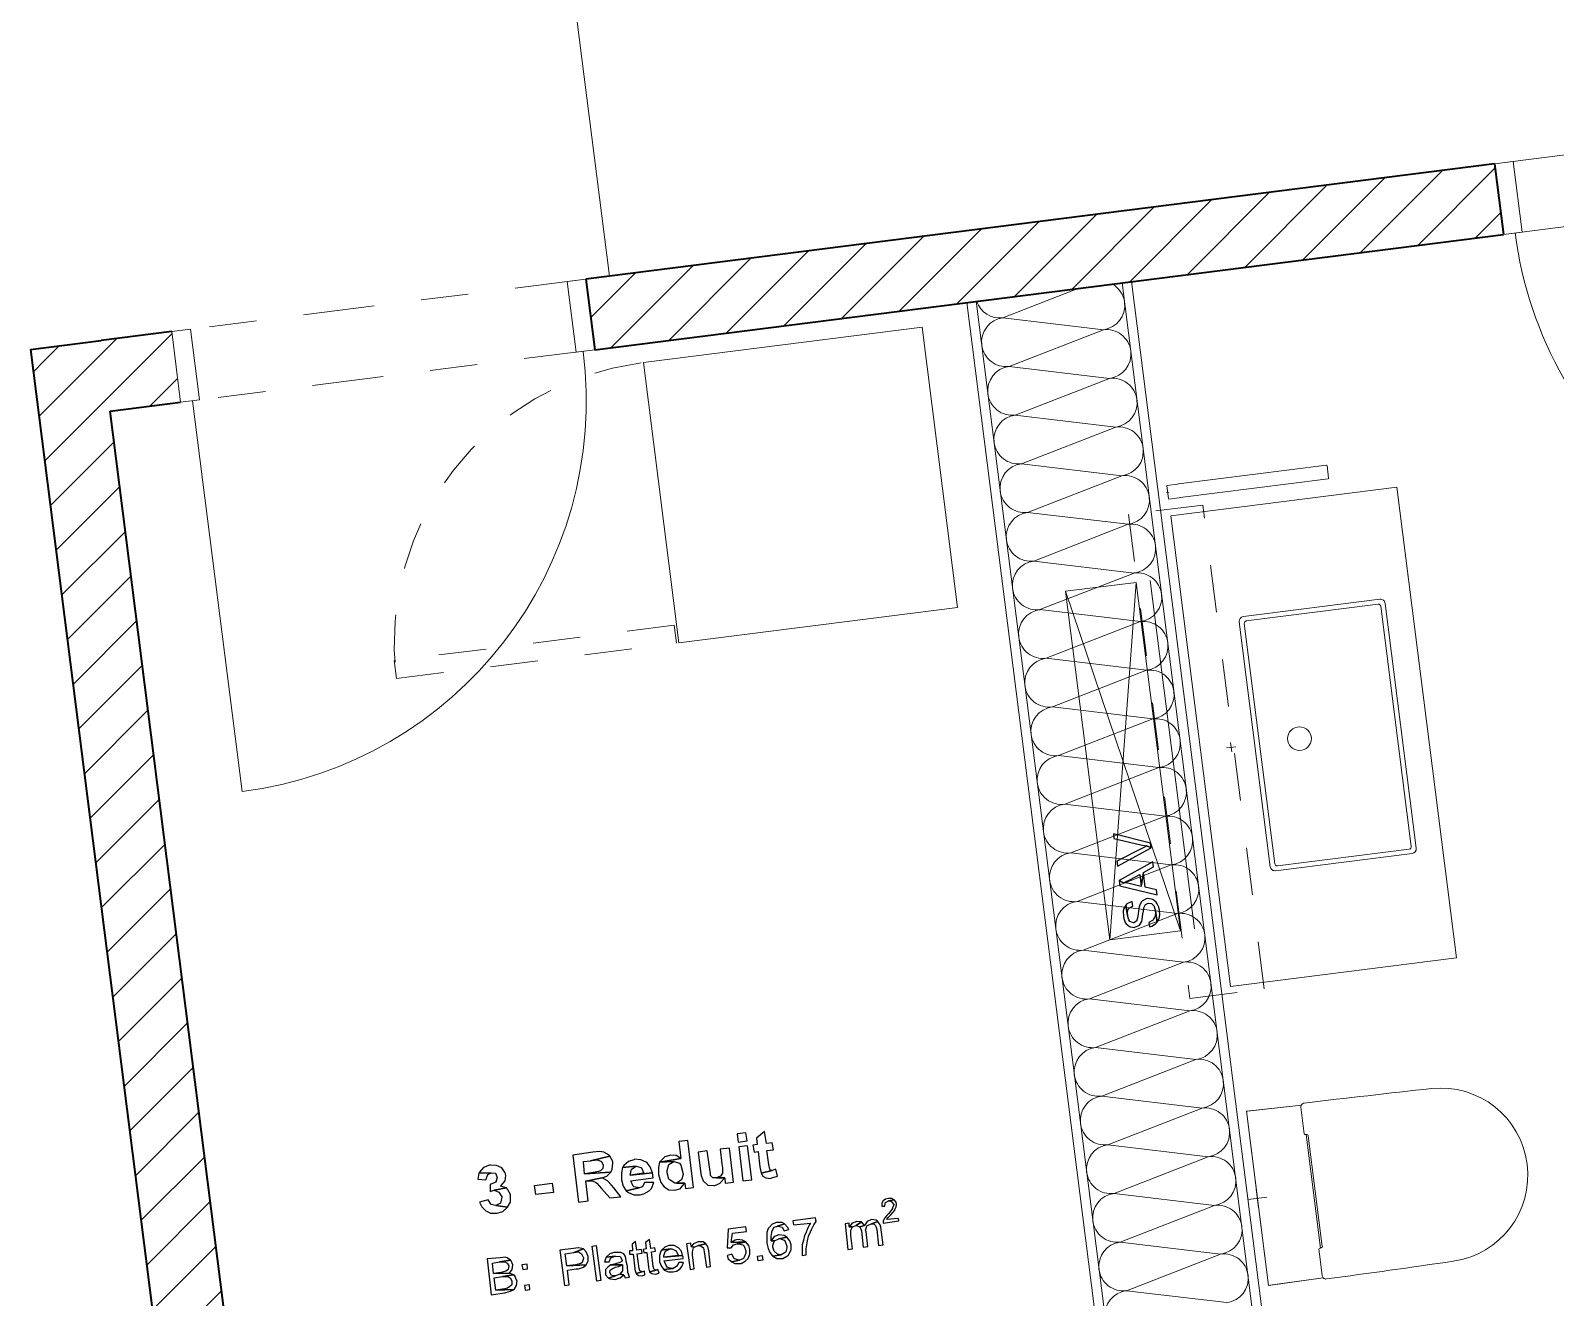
# Model space of a CAD drawing. Header units: metres. Extents: x 2713679.5 to 2713747.3, y 1226017.1 to 1226104.2.
# Drawn here: x 2713697.906 to 2713701.12, y 1226042.637 to 1226045.307 of the extents above; entities that cross this region are included whole.
import ezdxf

# ---------------------------------------------------------------- set-up
doc = ezdxf.new("R2010")
doc.units = ezdxf.units.M
doc.header["$MEASUREMENT"] = 0
for name, pattern in [('Achse', [0.115, 0, -0.04, 0.075, 0]), ('Strich 2', [0.141111, 0.070556, -0.070556]), ('Strich 2_1mm', [0.15, 0.1, -0.05]), ('Strichpunkt 3_1_1mm Achsen', [0.25, 0.15, -0.05, 0, -0.05])]:
    doc.linetypes.add(name, pattern=pattern)
for name, color, linetype, true_color in [('haustechnik', 7, 'Continuous', 0x0332dd), ('raum', 7, 'Continuous', 0x000000), ('texte', 7, 'Continuous', 0x000000)]:
    doc.layers.add(name, color=color, linetype=linetype, true_color=true_color)
doc.layers.add('plangrafiken', color=251, linetype='Continuous')
doc.layers.add('waende_stuetzen', color=250, linetype='Continuous')

msp = doc.modelspace()

# ---------------------------------------------------------------- linework, layer by layer
at = {"layer": 'haustechnik', "color": 152, "linetype": 'Continuous', "lineweight": 13, "true_color": 0x0365dd}
for p, q in [((2713700.2658, 1226044.1475), (2713700.3589, 1226043.4134)), ((2713700.0872, 1226044.1248), (2713700.236, 1226044.1437)), ((2713700.3292, 1226043.4096), (2713700.0872, 1226044.1248)), ((2713700.1804, 1226043.3907), (2713700.0872, 1226044.1248)), ((2713700.236, 1226044.1437), (2713700.1804, 1226043.3907)), ((2713700.236, 1226044.1437), (2713700.3292, 1226043.4096)), ((2713700.3292, 1226043.4096), (2713700.1804, 1226043.3907))]:
    msp.add_line(p, q, dxfattribs=at)
at = {"layer": 'plangrafiken', "color": 7, "linetype": 'Continuous', "lineweight": 13}
for p, q in [((2713699.1975, 1226044.6067), (2713699.7848, 1226044.6812)), ((2713699.7848, 1226044.6812), (2713699.8597, 1226044.0909)), ((2713699.2724, 1226044.0164), (2713699.1975, 1226044.6067)), ((2713700.3254, 1226044.3511), (2713700.6372, 1226044.3907)), ((2713700.6372, 1226044.3907), (2713700.6381, 1226044.3908)), ((2713700.6382, 1226044.3899), (2713700.6416, 1226044.363)), ((2713700.3008, 1226044.348), (2713700.3013, 1226044.3481)), ((2713700.3044, 1226044.3202), (2713700.3009, 1226044.3471)), ((2713700.3013, 1226044.3481), (2713700.3063, 1226044.3487)), ((2713700.3063, 1226044.3487), (2713700.3185, 1226044.3502)), ((2713700.7851, 1226044.3444), (2713700.3089, 1226044.284)), ((2713700.3185, 1226044.3502), (2713700.3229, 1226044.3508)), ((2713700.3229, 1226044.3508), (2713700.3243, 1226044.351)), ((2713700.3252, 1226044.3511), (2713700.3254, 1226044.3511)), ((2713700.6408, 1226044.3619), (2713700.329, 1226044.3223)), ((2713700.6416, 1226044.363), (2713700.6418, 1226044.362)), ((2713700.911, 1226043.3524), (2713700.7851, 1226044.3444)), ((2713700.3002, 1226044.3333), (2713700.3051, 1226044.3339)), ((2713700.3023, 1226044.3361), (2713700.303, 1226044.3311)), ((2713700.3045, 1226044.3192), (2713700.3044, 1226044.3202)), ((2713700.3266, 1226044.322), (2713700.3049, 1226044.3193)), ((2713700.328, 1226044.3222), (2713700.3266, 1226044.322)), ((2713700.3288, 1226044.3223), (2713700.3284, 1226044.3228)), ((2713700.3089, 1226044.284), (2713700.4348, 1226043.292)), ((2713699.8597, 1226044.0909), (2713699.2724, 1226044.0164)), ((2713700.7496, 1226044.1081), (2713700.4619, 1226044.0716)), ((2713700.7459, 1226044.0975), (2713700.4681, 1226044.0623)), ((2713700.8157, 1226043.5873), (2713700.7515, 1226044.0932)), ((2713700.8262, 1226043.5836), (2713700.7608, 1226044.0994)), ((2713700.4532, 1226044.0604), (2713700.5187, 1226043.5445)), ((2713700.4638, 1226044.0567), (2713700.528, 1226043.5508)), ((2713700.4463, 1226043.7974), (2713700.4265, 1226043.7949)), ((2713700.4351, 1226043.8061), (2713700.4376, 1226043.7863)), ((2713700.5299, 1226043.5359), (2713700.8176, 1226043.5724)), ((2713700.5336, 1226043.5464), (2713700.8114, 1226043.5817)), ((2713700.4348, 1226043.292), (2713700.911, 1226043.3524)), ((2713700.4682, 1226043.0291), (2713700.5841, 1226043.0423)), ((2713700.4709, 1226043.0294), (2713700.4682, 1226043.0291)), ((2713700.4682, 1226043.0291), (2713700.4915, 1226042.8456)), ((2713700.5148, 1226042.662), (2713700.4682, 1226043.0291)), ((2713700.5841, 1226043.0423), (2713700.4709, 1226043.0294)), ((2713700.5888, 1226042.9927), (2713700.5832, 1226043.0375)), ((2713700.5903, 1226042.9817), (2713700.5888, 1226042.9927)), ((2713700.5942, 1226042.9801), (2713700.5925, 1226042.9799)), ((2713700.6246, 1226042.7409), (2713700.5942, 1226042.9801)), ((2713700.5987, 1226042.9777), (2713700.6283, 1226042.7444)), ((2713700.4915, 1226042.8456), (2713700.5148, 1226042.662)), ((2713700.6231, 1226042.7231), (2713700.6211, 1226042.7384)), ((2713700.6228, 1226042.7407), (2713700.6246, 1226042.7409)), ((2713700.6282, 1226042.6826), (2713700.6231, 1226042.7231)), ((2713700.6303, 1226042.6781), (2713700.5148, 1226042.662)), ((2713700.5174, 1226042.6624), (2713700.6303, 1226042.6781)), ((2713700.5148, 1226042.662), (2713700.5174, 1226042.6624))]:
    msp.add_line(p, q, dxfattribs=at)
at = {"layer": 'plangrafiken', "color": 7, "linetype": 'Strich 2', "lineweight": 13}
for p, q in [((2713700.3766, 1226044.3067), (2713700.2199, 1226044.2868)), ((2713700.506, 1226043.2869), (2713700.3766, 1226044.3067)), ((2713700.2199, 1226044.2868), (2713700.3493, 1226043.267)), ((2713700.3493, 1226043.267), (2713700.506, 1226043.2869))]:
    msp.add_line(p, q, dxfattribs=at)
at = {"layer": 'plangrafiken', "color": 7, "linetype": 'Strich 2_1mm', "lineweight": 13}
for p, q in [((2713699.2626, 1226044.0536), (2713698.6722, 1226043.9787)), ((2713699.2674, 1226044.0158), (2713699.2626, 1226044.0536)), ((2713698.6771, 1226043.9408), (2713699.2674, 1226044.0158)), ((2713698.6722, 1226043.9787), (2713698.6771, 1226043.9408))]:
    msp.add_line(p, q, dxfattribs=at)
at = {"layer": 'plangrafiken', "color": 144, "linetype": 'Continuous', "lineweight": 20, "true_color": 0x0082b3}
for p, q in [((2713700.494, 1226042.8257), (2713700.489, 1226042.8654)), ((2713700.4717, 1226042.843), (2713700.5113, 1226042.8481))]:
    msp.add_line(p, q, dxfattribs=at)
at = {"layer": 'plangrafiken', "color": 7, "linetype": 'Continuous', "lineweight": 13}
msp.add_circle((2713700.5802, 1226043.8144), 0.025, dxfattribs=at)
at = {"layer": 'plangrafiken', "color": 7, "linetype": 'Achse', "lineweight": 13}
msp.add_arc((2713699.2674, 1226044.0158), 0.595, 97.2326, 187.2326, dxfattribs=at)
at = {"layer": 'plangrafiken', "color": 7, "linetype": 'Continuous', "lineweight": 13}
for centre, radius, start, end in [((2713700.7465, 1226044.0926), 0.005, 7.2326, 97.2326), ((2713700.7509, 1226044.0982), 0.01, 7.2326, 97.2326), ((2713700.4632, 1226044.0617), 0.01, 97.2326, 187.2326), ((2713700.4688, 1226044.0573), 0.005, 97.2326, 187.2326), ((2713700.8107, 1226043.5866), 0.005, 277.2326, 7.2326), ((2713700.8163, 1226043.5823), 0.01, 277.2326, 7.2326), ((2713700.5286, 1226043.5458), 0.01, 187.2326, 277.2326), ((2713700.533, 1226043.5514), 0.005, 187.2326, 277.2326), ((2713704.1166, 1226013.2512), 30.0032, 96.23467, 96.74985), ((2713700.8781, 1226042.8946), 0.1834, 278.2305, 96.2347), ((2713700.5911, 1226043.0385), 0.008, 96.7498, 187.2326), ((2713700.5911, 1226043.0385), 0.008, 96.7498, 151.2541), ((2713700.5922, 1226042.9819), 0.002, 187.2326, 276.2737), ((2713700.5958, 1226042.9773), 0.00298, 6.6469, 96.505), ((2713700.6231, 1226042.7387), 0.002, 97.7686, 187.2326), ((2713700.6254, 1226042.744), 0.00298, 277.9601, 7.8183), ((2713696.6093, 1226072.4073), 30.0032, 277.7153, 278.23048), ((2713700.6361, 1226042.6836), 0.008, 187.2326, 277.7153), ((2713700.6361, 1226042.6836), 0.008, 223.2013, 277.7153)]:
    msp.add_arc(centre, radius, start, end, dxfattribs=at)
for centre, start_param, end_param in [((2713700.6053, 1226042.9816), 3.840094, 3.957262), ((2713700.6356, 1226042.7422), 2.325923, 2.443091)]:
    msp.add_ellipse(centre, major_axis=(0.0144, 0.0018), ratio=0.008727, start_param=start_param, end_param=end_param, dxfattribs=at)
at = {"layer": 'raum', "color": 255, "linetype": 'Continuous', "lineweight": 13}
msp.add_line((2713698.9698, 1226046.0192), (2713699.1259, 1226044.7891), dxfattribs=at)
at = {"layer": 'texte'}
for points in [[(2713700.1883, 1226043.614), (2713700.1892, 1226043.6037), (2713700.2458, 1226043.5906), (2713700.2494, 1226043.5897), (2713700.2584, 1226043.5884), (2713700.2674, 1226043.5843), (2713700.2661, 1226043.5942)], [(2713700.1955, 1226043.5564), (2713700.1968, 1226043.5457), (2713700.2674, 1226043.5843), (2713700.2584, 1226043.5884), (2713700.2553, 1226043.5866), (2713700.2467, 1226043.5825)], [(2713700.2004, 1226043.5151), (2713700.209, 1226043.5106), (2713700.2148, 1226043.5133), (2713700.2238, 1226043.5178), (2713700.2436, 1226043.5281), (2713700.2467, 1226043.5029), (2713700.2512, 1226043.5322), (2713700.2724, 1226043.5439), (2713700.271, 1226043.5551)], [(2713700.2004, 1226043.5151), (2713700.2018, 1226043.5043), (2713700.28, 1226043.4854), (2713700.2787, 1226043.4957), (2713700.2553, 1226043.5011), (2713700.2512, 1226043.5322), (2713700.2467, 1226043.5029), (2713700.2238, 1226043.5083), (2713700.218, 1226043.5097), (2713700.209, 1226043.5106)], [(2713700.209, 1226043.4404), (2713700.2099, 1226043.435), (2713700.213, 1226043.427), (2713700.2148, 1226043.4243), (2713700.2216, 1226043.4184), (2713700.2238, 1226043.4175), (2713700.2328, 1226043.4166), (2713700.2332, 1226043.4171), (2713700.2413, 1226043.4207), (2713700.2427, 1226043.4216), (2713700.2476, 1226043.4292), (2713700.2485, 1226043.4337), (2713700.2503, 1226043.4445), (2713700.2512, 1226043.4508), (2713700.2521, 1226043.458), (2713700.2557, 1226043.4652), (2713700.2616, 1226043.4679), (2713700.2683, 1226043.467), (2713700.2737, 1226043.4611), (2713700.2742, 1226043.4598), (2713700.2764, 1226043.4512), (2713700.2805, 1226043.4274), (2713700.2845, 1226043.4355), (2713700.2858, 1226043.4431), (2713700.2854, 1226043.4526), (2713700.2841, 1226043.4589), (2713700.2805, 1226043.4665), (2713700.2782, 1226043.4701), (2713700.271, 1226043.4755), (2713700.2683, 1226043.4764), (2713700.2598, 1226043.4773), (2713700.2571, 1226043.4769), (2713700.2494, 1226043.4728), (2713700.2472, 1226043.4706), (2713700.2431, 1226043.4625), (2713700.2418, 1226043.4562), (2713700.2404, 1226043.4454), (2713700.2391, 1226043.4364), (2713700.2368, 1226043.4296), (2713700.231, 1226043.4261), (2713700.2301, 1226043.4261), (2713700.2224, 1226043.4292), (2713700.2202, 1226043.4323), (2713700.2175, 1226043.4418), (2713700.2139, 1226043.4634), (2713700.2094, 1226043.4553), (2713700.2085, 1226043.4499)], [(2713700.2139, 1226043.4634), (2713700.2175, 1226043.4418), (2713700.2171, 1226043.4472), (2713700.2193, 1226043.4553), (2713700.2216, 1226043.4575), (2713700.2292, 1226043.4616), (2713700.2274, 1226043.471), (2713700.2238, 1226043.4701), (2713700.2162, 1226043.4661)], [(2713700.2625, 1226043.427), (2713700.2643, 1226043.418), (2713700.2692, 1226043.4193), (2713700.2769, 1226043.4238), (2713700.2805, 1226043.4274), (2713700.2764, 1226043.4512), (2713700.2769, 1226043.4485), (2713700.276, 1226043.4395), (2713700.2755, 1226043.4386), (2713700.271, 1226043.4314), (2713700.2706, 1226043.431)], [(2713699.291, 1226042.9677), (2713699.2724, 1226042.9652), (2713699.2761, 1226042.9294), (2713699.2316, 1226042.922), (2713699.2613, 1226042.9232), (2713699.2625, 1226042.9232), (2713699.2737, 1226042.9195), (2713699.2761, 1226042.9158), (2713699.2798, 1226042.9022), (2713699.2811, 1226042.896), (2713699.2774, 1226042.8849), (2713699.2774, 1226042.8849), (2713699.2675, 1226042.8774), (2713699.2848, 1226042.8774), (2713699.286, 1226042.8663), (2713699.3033, 1226042.8688)], [(2713699.4134, 1226042.9838), (2713699.3948, 1226042.9813), (2713699.3973, 1226042.964), (2713699.4159, 1226042.9665)], [(2713699.4171, 1226042.9566), (2713699.3985, 1226042.9541), (2713699.4072, 1226042.8824), (2713699.4258, 1226042.8849)], [(2713699.453, 1226042.9863), (2713699.4356, 1226042.9726), (2713699.4369, 1226042.959), (2713699.4282, 1226042.9578), (2713699.4307, 1226042.943), (2713699.4394, 1226042.9442), (2713699.4431, 1226042.9121), (2713699.4431, 1226042.9121), (2713699.4455, 1226042.8985), (2713699.469, 1226042.9046), (2713699.4653, 1226042.9046), (2713699.4641, 1226042.9071), (2713699.4616, 1226042.917), (2713699.4579, 1226042.9467), (2713699.4715, 1226042.9479), (2713699.469, 1226042.9628), (2713699.4567, 1226042.9615)], [(2713699.0906, 1226042.943), (2713699.0486, 1226042.9368), (2713699.061, 1226042.8379), (2713699.0808, 1226042.8403), (2713699.0758, 1226042.8824), (2713699.0795, 1226042.8824), (2713699.1104, 1226042.8886), (2713699.1203, 1226042.8923), (2713699.129, 1226042.9009), (2713699.0733, 1226042.8972), (2713699.0709, 1226042.9232), (2713699.0857, 1226042.9244), (2713699.1265, 1226042.9343), (2713699.1253, 1226042.9368), (2713699.1141, 1226042.943), (2713699.1055, 1226042.9442)], [(2713699.1265, 1226042.9343), (2713699.0857, 1226042.9244), (2713699.0882, 1226042.9257), (2713699.1005, 1226042.9269), (2713699.1092, 1226042.9232), (2713699.1129, 1226042.9158), (2713699.1117, 1226042.9083), (2713699.1067, 1226042.9034), (2713699.103, 1226042.9022), (2713699.0882, 1226042.8997), (2713699.0733, 1226042.8972), (2713699.129, 1226042.9009), (2713699.1315, 1226042.9071), (2713699.1327, 1226042.9195), (2713699.1327, 1226042.9232)], [(2713699.1784, 1226042.9281), (2713699.1772, 1226042.9269), (2713699.1661, 1226042.9232), (2713699.1562, 1226042.9145), (2713699.1537, 1226042.9108), (2713699.1822, 1226042.9133), (2713699.192, 1226042.9108), (2713699.1933, 1226042.9096), (2713699.1982, 1226042.8985), (2713699.1698, 1226042.8947), (2713699.2168, 1226042.8997), (2713699.2118, 1226042.9121), (2713699.2056, 1226042.9207), (2713699.2032, 1226042.922), (2713699.192, 1226042.9269)], [(2713699.2551, 1226042.9368), (2713699.2427, 1226042.9331), (2713699.2341, 1226042.9244), (2713699.2316, 1226042.922), (2713699.2761, 1226042.9294), (2713699.2662, 1226042.9356)], [(2713699.3318, 1226042.9454), (2713699.3132, 1226042.943), (2713699.3182, 1226042.8972), (2713699.3194, 1226042.8935), (2713699.3231, 1226042.8824), (2713699.333, 1226042.8737), (2713699.333, 1226042.8737), (2713699.3466, 1226042.8725), (2713699.3479, 1226042.8725), (2713699.359, 1226042.8774), (2713699.3602, 1226042.8787), (2713699.3689, 1226042.8886), (2713699.3516, 1226042.8886), (2713699.3441, 1226042.8886), (2713699.3392, 1226042.8935), (2713699.3392, 1226042.8972), (2713699.3367, 1226042.9121)], [(2713699.3788, 1226042.9516), (2713699.359, 1226042.9492), (2713699.3627, 1226042.9182), (2713699.3639, 1226042.9096), (2713699.3639, 1226042.8985), (2713699.3602, 1226042.8923), (2713699.3516, 1226042.8886), (2713699.3689, 1226042.8886), (2713699.3701, 1226042.8774), (2713699.3874, 1226042.8799)], [(2713698.8508, 1226042.8985), (2713698.8483, 1226042.8861), (2713698.8656, 1226042.8849), (2713698.8693, 1226042.896), (2713698.8767, 1226042.8997)], [(2713698.8755, 1226042.9158), (2713698.873, 1226042.9158), (2713698.8606, 1226042.9108), (2713698.8606, 1226042.9108), (2713698.852, 1226042.9009), (2713698.8508, 1226042.8985), (2713698.8767, 1226042.8997), (2713698.8854, 1226042.8985), (2713698.8891, 1226042.8898), (2713698.8866, 1226042.8799), (2713698.8742, 1226042.875), (2713698.8742, 1226042.8601), (2713698.8829, 1226042.8626), (2713698.9089, 1226042.8675), (2713698.8965, 1226042.8713), (2713698.8977, 1226042.8725), (2713698.9064, 1226042.8824), (2713698.9076, 1226042.8935), (2713698.9064, 1226042.8997), (2713698.899, 1226042.9096), (2713698.8879, 1226042.9145)], [(2713699.1537, 1226042.9108), (2713699.1512, 1226042.8997), (2713699.1512, 1226042.8849), (2713699.1512, 1226042.8849), (2713699.1549, 1226042.8713), (2713699.1611, 1226042.8614), (2713699.1883, 1226042.8675), (2713699.1772, 1226042.87), (2713699.176, 1226042.8713), (2713699.171, 1226042.8824), (2713699.218, 1226042.8886), (2713699.2168, 1226042.8997), (2713699.1698, 1226042.8947), (2713699.1698, 1226042.8947), (2713699.1723, 1226042.9071), (2713699.1822, 1226042.9133)], [(2713699.2316, 1226042.922), (2713699.2291, 1226042.9108), (2713699.2291, 1226042.896), (2713699.2304, 1226042.891), (2713699.2341, 1226042.8787), (2713699.2415, 1226042.87), (2713699.2514, 1226042.8638), (2713699.2638, 1226042.8626), (2713699.2761, 1226042.8663), (2713699.2761, 1226042.8675), (2713699.2848, 1226042.8774), (2713699.2675, 1226042.8774), (2713699.2638, 1226042.8774), (2713699.2539, 1226042.8836), (2713699.2514, 1226042.8861), (2713699.2477, 1226042.8997), (2713699.2477, 1226042.9046), (2713699.2514, 1226042.917), (2713699.2514, 1226042.917), (2713699.2613, 1226042.9232)], [(2713699.4765, 1226042.9071), (2713699.469, 1226042.9046), (2713699.4455, 1226042.8985), (2713699.4492, 1226042.8923), (2713699.4554, 1226042.8886), (2713699.4653, 1226042.8873), (2713699.4678, 1226042.8886), (2713699.4802, 1226042.8923)], [(2713698.9089, 1226042.8675), (2713698.8829, 1226042.8626), (2713698.8928, 1226042.8589), (2713698.899, 1226042.849), (2713698.899, 1226042.8478), (2713698.8965, 1226042.8354), (2713698.8866, 1226042.8304), (2713698.9113, 1226042.8267), (2713698.9175, 1226042.8379), (2713698.9175, 1226042.8502), (2713698.9175, 1226042.8539), (2713698.9113, 1226042.8651)], [(2713698.9707, 1226042.8539), (2713698.9682, 1226042.8725), (2713699.0053, 1226042.8774), (2713699.0078, 1226042.8576), (2713698.9707, 1226042.8539)], [(2713699.1104, 1226042.8886), (2713699.0795, 1226042.8824), (2713699.0894, 1226042.8824), (2713699.0968, 1226042.8799), (2713699.0993, 1226042.8774), (2713699.1092, 1226042.8663), (2713699.1265, 1226042.8465), (2713699.15, 1226042.849), (2713699.1352, 1226042.8675), (2713699.1302, 1226042.8737), (2713699.1216, 1226042.8824), (2713699.1216, 1226042.8824)], [(2713699.1995, 1226042.8787), (2713699.1958, 1226042.87), (2713699.1883, 1226042.8675), (2713699.1611, 1226042.8614), (2713699.1661, 1226042.8576), (2713699.1772, 1226042.8527), (2713699.1908, 1226042.8527), (2713699.1982, 1226042.8552), (2713699.2094, 1226042.8614), (2713699.2143, 1226042.8663), (2713699.2192, 1226042.8787)], [(2713698.8705, 1226042.8428), (2713698.852, 1226042.8379), (2713698.8569, 1226042.828), (2713698.8656, 1226042.8193), (2713698.8755, 1226042.8144), (2713698.8891, 1226042.8144), (2713698.8891, 1226042.8144), (2713698.9015, 1226042.8181), (2713698.9113, 1226042.8267), (2713698.8866, 1226042.8304), (2713698.8767, 1226042.8329)], [(2713699.7139, 1226042.8453), (2713699.7077, 1226042.844), (2713699.7027, 1226042.8403), (2713699.7003, 1226042.8354), (2713699.7003, 1226042.8292), (2713699.7065, 1226042.8292), (2713699.7065, 1226042.8304), (2713699.7077, 1226042.8366), (2713699.7089, 1226042.8379), (2713699.7139, 1226042.8403), (2713699.7262, 1226042.8428), (2713699.7213, 1226042.8453)], [(2713699.7262, 1226042.8428), (2713699.7139, 1226042.8403), (2713699.7151, 1226042.8403), (2713699.7213, 1226042.8391), (2713699.7213, 1226042.8379), (2713699.725, 1226042.8329), (2713699.725, 1226042.8317), (2713699.7225, 1226042.8255), (2713699.7225, 1226042.8243), (2713699.7188, 1226042.8193), (2713699.7139, 1226042.8131), (2713699.7102, 1226042.8094), (2713699.7065, 1226042.8045), (2713699.7065, 1226042.8045), (2713699.7027, 1226042.7983), (2713699.7027, 1226042.7933), (2713699.7361, 1226042.7983), (2713699.7349, 1226042.8032), (2713699.7102, 1226042.8008), (2713699.7126, 1226042.8045), (2713699.7139, 1226042.8057), (2713699.7188, 1226042.8107), (2713699.7238, 1226042.8168), (2713699.7275, 1226042.8206), (2713699.7275, 1226042.8218), (2713699.7299, 1226042.828), (2713699.7312, 1226042.8329), (2713699.7299, 1226042.8379)], [(2713699.5605, 1226042.8045), (2713699.5123, 1226042.7983), (2713699.5135, 1226042.7896), (2713699.5494, 1226042.7933), (2713699.5482, 1226042.7909), (2713699.5432, 1226042.7822), (2713699.5395, 1226042.7723), (2713699.537, 1226042.7674), (2713699.5346, 1226042.7575), (2713699.5321, 1226042.7476), (2713699.5321, 1226042.7451), (2713699.5321, 1226042.7352), (2713699.5321, 1226042.7253), (2713699.5408, 1226042.7266), (2713699.5408, 1226042.7278), (2713699.5408, 1226042.7389), (2713699.542, 1226042.7476), (2713699.5432, 1226042.7563), (2713699.5457, 1226042.7661), (2713699.5494, 1226042.7748), (2713699.5519, 1226042.7797), (2713699.5568, 1226042.7896), (2713699.5618, 1226042.7971)], [(2713699.6471, 1226042.7971), (2713699.6459, 1226042.7958), (2713699.6372, 1226042.7933), (2713699.631, 1226042.7859), (2713699.6384, 1226042.7859), (2713699.6459, 1226042.7884), (2713699.657, 1226042.7958), (2713699.657, 1226042.7958)], [(2713699.678, 1226042.8008), (2713699.678, 1226042.8008), (2713699.6694, 1226042.7971), (2713699.6632, 1226042.7884), (2713699.6533, 1226042.7859), (2713699.657, 1226042.7773), (2713699.6607, 1226042.7426), (2713699.6706, 1226042.7439), (2713699.6669, 1226042.7748), (2713699.6656, 1226042.7785), (2713699.6681, 1226042.7872), (2713699.6694, 1226042.7884), (2713699.678, 1226042.7921), (2713699.6916, 1226042.7971), (2713699.6879, 1226042.7995)], [(2713699.6916, 1226042.7971), (2713699.678, 1226042.7921), (2713699.683, 1226042.7921), (2713699.6867, 1226042.7884), (2713699.6891, 1226042.7797), (2713699.6929, 1226042.7464), (2713699.7027, 1226042.7476), (2713699.6978, 1226042.7847), (2713699.6966, 1226042.7896)], [(2713699.4134, 1226042.7859), (2713699.3763, 1226042.781), (2713699.3738, 1226042.7414), (2713699.3825, 1226042.7414), (2713699.3874, 1226042.7476), (2713699.3948, 1226042.7501), (2713699.4134, 1226042.7538), (2713699.3825, 1226042.7525), (2713699.3849, 1226042.7723), (2713699.4146, 1226042.776)], [(2713699.4802, 1226042.7946), (2713699.4777, 1226042.7946), (2713699.469, 1226042.7909), (2713699.4629, 1226042.7847), (2713699.4604, 1226042.7822), (2713699.4579, 1226042.7736), (2713699.4579, 1226042.7637), (2713699.4579, 1226042.7513), (2713699.4604, 1226042.7402), (2713699.4641, 1226042.7315), (2713699.469, 1226042.7253), (2713699.4703, 1226042.7241), (2713699.4876, 1226042.7266), (2713699.4802, 1226042.7278), (2713699.4727, 1226042.734), (2713699.4703, 1226042.7426), (2713699.4703, 1226042.7464), (2713699.4727, 1226042.755), (2713699.474, 1226042.7563), (2713699.4666, 1226042.7563), (2713699.4666, 1226042.7649), (2713699.4678, 1226042.7736), (2713699.4678, 1226042.776), (2713699.4727, 1226042.7847), (2713699.4802, 1226042.7872), (2713699.495, 1226042.7921), (2713699.4901, 1226042.7946)], [(2713699.4839, 1226042.7686), (2713699.4826, 1226042.7686), (2713699.474, 1226042.7649), (2713699.4727, 1226042.7649), (2713699.4666, 1226042.7563), (2713699.474, 1226042.7563), (2713699.4826, 1226042.76), (2713699.4999, 1226042.7637), (2713699.4938, 1226042.7674)], [(2713699.495, 1226042.7921), (2713699.4802, 1226042.7872), (2713699.4814, 1226042.7872), (2713699.4901, 1226042.7847), (2713699.4938, 1226042.7773), (2713699.5037, 1226042.7797), (2713699.5012, 1226042.7847)], [(2713699.631, 1226042.7933), (2713699.6224, 1226042.7921), (2713699.6285, 1226042.7377), (2713699.6384, 1226042.7389), (2713699.6347, 1226042.7674), (2713699.6347, 1226042.7699), (2713699.6347, 1226042.7785), (2713699.6384, 1226042.7859), (2713699.631, 1226042.7859)], [(2713699.657, 1226042.7958), (2713699.6459, 1226042.7884), (2713699.6533, 1226042.7859), (2713699.6632, 1226042.7884)], [(2713699.0498, 1226042.7402), (2713699.0214, 1226042.7365), (2713699.0313, 1226042.6623), (2713699.0412, 1226042.6635), (2713699.0375, 1226042.6944), (2713699.056, 1226042.6969), (2713699.061, 1226042.6969), (2713699.0709, 1226042.7006), (2713699.077, 1226042.7056), (2713699.0362, 1226042.7031), (2713699.0325, 1226042.729), (2713699.0511, 1226042.7315), (2713699.0709, 1226042.7389), (2713699.0709, 1226042.7389), (2713699.061, 1226042.7414), (2713699.0597, 1226042.7414)], [(2713699.0709, 1226042.7389), (2713699.0511, 1226042.7315), (2713699.061, 1226042.7328), (2713699.0672, 1226042.729), (2713699.0709, 1226042.7204), (2713699.0709, 1226042.7192), (2713699.0684, 1226042.7105), (2713699.0659, 1226042.708), (2713699.0548, 1226042.7056), (2713699.0362, 1226042.7031), (2713699.077, 1226042.7056), (2713699.0808, 1226042.713), (2713699.0808, 1226042.7229), (2713699.0808, 1226042.7229), (2713699.077, 1226042.7328)], [(2713699.0993, 1226042.6709), (2713699.0894, 1226042.7451), (2713699.0981, 1226042.7464), (2713699.108, 1226042.6722), (2713699.0993, 1226042.6709)], [(2713699.1809, 1226042.755), (2713699.1735, 1226042.7488), (2713699.1747, 1226042.7352), (2713699.1685, 1226042.7352), (2713699.1685, 1226042.7278), (2713699.176, 1226042.7278), (2713699.1797, 1226042.6969), (2713699.1797, 1226042.6957), (2713699.1822, 1226042.687), (2713699.1945, 1226042.6907), (2713699.192, 1226042.692), (2713699.1896, 1226042.6932), (2713699.1883, 1226042.6981), (2713699.1846, 1226042.729), (2713699.1945, 1226042.7303), (2713699.1933, 1226042.7377), (2713699.1834, 1226042.7365)], [(2713699.2106, 1226042.7587), (2713699.2019, 1226042.7525), (2713699.2032, 1226042.7389), (2713699.197, 1226042.7377), (2713699.1982, 1226042.7315), (2713699.2044, 1226042.7315), (2713699.2081, 1226042.7006), (2713699.2081, 1226042.6994), (2713699.2106, 1226042.6907), (2713699.2242, 1226042.6944), (2713699.2205, 1226042.6957), (2713699.2192, 1226042.6969), (2713699.218, 1226042.7018), (2713699.2143, 1226042.7328), (2713699.223, 1226042.734), (2713699.2217, 1226042.7414), (2713699.2131, 1226042.7402)], [(2713699.2353, 1226042.7365), (2713699.2341, 1226042.734), (2713699.2316, 1226042.7253), (2713699.2316, 1226042.7142), (2713699.2316, 1226042.7117), (2713699.2353, 1226042.7018), (2713699.2403, 1226042.6957), (2713699.2601, 1226042.6981), (2713699.2563, 1226042.6981), (2713699.2477, 1226042.7006), (2713699.2452, 1226042.7043), (2713699.2415, 1226042.7142), (2713699.2811, 1226042.7192), (2713699.2811, 1226042.7216), (2713699.2798, 1226042.7253), (2713699.2403, 1226042.7216), (2713699.2403, 1226042.7253), (2713699.244, 1226042.734), (2713699.2452, 1226042.7352), (2713699.2539, 1226042.7389)], [(2713699.2526, 1226042.7464), (2713699.2514, 1226042.7464), (2713699.2427, 1226042.7426), (2713699.2353, 1226042.7365), (2713699.2539, 1226042.7389), (2713699.2576, 1226042.7389), (2713699.2662, 1226042.7352), (2713699.2662, 1226042.734), (2713699.2712, 1226042.7253), (2713699.2403, 1226042.7216), (2713699.2798, 1226042.7253), (2713699.2774, 1226042.734), (2713699.2712, 1226042.7414), (2713699.2712, 1226042.7414), (2713699.2625, 1226042.7464)], [(2713699.2972, 1226042.7513), (2713699.2885, 1226042.7501), (2713699.2959, 1226042.6957), (2713699.3046, 1226042.6969), (2713699.3009, 1226042.7266), (2713699.3009, 1226042.7328), (2713699.3033, 1226042.7414), (2713699.3046, 1226042.7426), (2713699.2984, 1226042.7439)], [(2713699.3145, 1226042.7538), (2713699.3132, 1226042.7538), (2713699.3033, 1226042.7501), (2713699.2984, 1226042.7439), (2713699.3046, 1226042.7426), (2713699.3132, 1226042.7464), (2713699.3293, 1226042.7501), (2713699.3231, 1226042.7538)], [(2713699.3293, 1226042.7501), (2713699.3132, 1226042.7464), (2713699.3194, 1226042.7451), (2713699.3244, 1226042.7414), (2713699.3256, 1226042.7328), (2713699.3305, 1226042.7006), (2713699.3392, 1226042.7018), (2713699.3355, 1226042.7352), (2713699.333, 1226042.7439)], [(2713699.3961, 1226042.7587), (2713699.3911, 1226042.7575), (2713699.3825, 1226042.7525), (2713699.4134, 1226042.7538), (2713699.406, 1226042.7575)], [(2713699.4134, 1226042.7538), (2713699.3948, 1226042.7501), (2713699.3985, 1226042.7501), (2713699.4072, 1226042.7476), (2713699.4097, 1226042.7451), (2713699.4134, 1226042.7352), (2713699.4134, 1226042.7303), (2713699.4097, 1226042.7216), (2713699.4084, 1226042.7192), (2713699.3998, 1226042.7154), (2713699.3837, 1226042.7117), (2713699.3899, 1226042.708), (2713699.401, 1226042.708), (2713699.4035, 1226042.708), (2713699.4122, 1226042.713), (2713699.4183, 1226042.7192), (2713699.422, 1226042.7278), (2713699.422, 1226042.7377), (2713699.4196, 1226042.7464)], [(2713699.4999, 1226042.7637), (2713699.4826, 1226042.76), (2713699.4851, 1226042.7612), (2713699.4938, 1226042.7575), (2713699.4962, 1226042.755), (2713699.4999, 1226042.7451), (2713699.4999, 1226042.7414), (2713699.4975, 1226042.7328), (2713699.4962, 1226042.7315), (2713699.4876, 1226042.7266), (2713699.4703, 1226042.7241), (2713699.4789, 1226042.7192), (2713699.4888, 1226042.7192), (2713699.4913, 1226042.7192), (2713699.4999, 1226042.7241), (2713699.5024, 1226042.7253), (2713699.5074, 1226042.734), (2713699.5086, 1226042.7377), (2713699.5086, 1226042.7476), (2713699.5061, 1226042.7563)], [(2713698.8953, 1226042.7204), (2713698.8681, 1226042.7179), (2713698.8767, 1226042.6425), (2713698.9052, 1226042.6462), (2713698.9076, 1226042.6474), (2713698.9175, 1226042.6499), (2713698.9249, 1226042.6536), (2713698.8866, 1226042.6524), (2713698.8829, 1226042.6783), (2713698.9002, 1226042.6808), (2713698.9237, 1226042.6845), (2713698.9151, 1226042.6882), (2713698.9151, 1226042.6882), (2713698.8817, 1226042.687), (2713698.8792, 1226042.7093), (2713698.894, 1226042.7117), (2713698.9175, 1226042.7154), (2713698.9101, 1226042.7204), (2713698.9064, 1226042.7216)], [(2713698.9175, 1226042.7154), (2713698.894, 1226042.7117), (2713698.8953, 1226042.7117), (2713698.9052, 1226042.7117), (2713698.9101, 1226042.7093), (2713698.9138, 1226042.7031), (2713698.9126, 1226042.6957), (2713698.9076, 1226042.692), (2713698.8977, 1226042.6895), (2713698.8817, 1226042.687), (2713698.9151, 1226042.6882), (2713698.9212, 1226042.6957), (2713698.9225, 1226042.7056), (2713698.9225, 1226042.7056), (2713698.9188, 1226042.7142)], [(2713698.9522, 1226042.7068), (2713698.941, 1226042.7056), (2713698.9435, 1226042.6957), (2713698.9534, 1226042.6969)], [(2713699.1191, 1226042.7216), (2713699.1154, 1226042.7117), (2713699.1253, 1226042.7117), (2713699.129, 1226042.7204), (2713699.129, 1226042.7204), (2713699.1376, 1226042.7241)], [(2713699.129, 1226042.7056), (2713699.1228, 1226042.7006), (2713699.1179, 1226042.6957), (2713699.1179, 1226042.6882), (2713699.1179, 1226042.6845), (2713699.124, 1226042.6771), (2713699.1389, 1226042.6821), (2713699.1302, 1226042.6833), (2713699.1265, 1226042.6895), (2713699.1277, 1226042.6944), (2713699.1315, 1226042.6969), (2713699.1389, 1226042.7006), (2713699.1451, 1226042.7018), (2713699.1537, 1226042.7056)], [(2713699.1376, 1226042.7315), (2713699.1352, 1226042.7315), (2713699.1265, 1226042.729), (2713699.1265, 1226042.729), (2713699.1191, 1226042.7216), (2713699.1191, 1226042.7216), (2713699.1376, 1226042.7241), (2713699.1389, 1226042.7241), (2713699.1488, 1226042.7229), (2713699.1525, 1226042.7154), (2713699.1525, 1226042.713), (2713699.1475, 1226042.7105), (2713699.1364, 1226042.7068), (2713699.129, 1226042.7056), (2713699.1537, 1226042.7056), (2713699.1537, 1226042.7018), (2713699.1537, 1226042.6932), (2713699.1475, 1226042.6858), (2713699.1562, 1226042.6845), (2713699.1587, 1226042.6783), (2713699.1685, 1226042.6796), (2713699.1661, 1226042.6858), (2713699.1648, 1226042.6895), (2713699.1636, 1226042.7018), (2713699.1611, 1226042.7142), (2713699.1599, 1226042.7229), (2713699.1562, 1226042.729), (2713699.15, 1226042.7315), (2713699.1488, 1226042.7315)], [(2713699.2724, 1226042.7105), (2713699.2724, 1226042.7105), (2713699.2675, 1226042.7018), (2713699.2601, 1226042.6981), (2713699.2403, 1226042.6957), (2713699.2415, 1226042.6944), (2713699.2502, 1226042.6907), (2713699.2601, 1226042.6907), (2713699.2675, 1226042.692), (2713699.2749, 1226042.6969), (2713699.2786, 1226042.7018), (2713699.2823, 1226042.7105)], [(2713699.3837, 1226042.7278), (2713699.3738, 1226042.7253), (2713699.3763, 1226042.7179), (2713699.3837, 1226042.7117), (2713699.3998, 1226042.7154), (2713699.3985, 1226042.7154), (2713699.3899, 1226042.7179), (2713699.3887, 1226042.7192)], [(2713699.4394, 1226042.7142), (2713699.4381, 1226042.7241), (2713699.448, 1226042.7253), (2713699.4492, 1226042.7154), (2713699.4394, 1226042.7142)], [(2713698.9237, 1226042.6845), (2713698.9002, 1226042.6808), (2713698.9015, 1226042.6808), (2713698.9113, 1226042.6808), (2713698.9175, 1226042.6771), (2713698.92, 1226042.6709), (2713698.92, 1226042.6635), (2713698.9163, 1226042.6598), (2713698.9113, 1226042.6561), (2713698.9052, 1226042.6549), (2713698.8866, 1226042.6524), (2713698.9249, 1226042.6536), (2713698.9299, 1226042.6623), (2713698.9299, 1226042.6623), (2713698.9311, 1226042.6722), (2713698.9299, 1226042.6734), (2713698.9262, 1226042.6821)], [(2713699.1475, 1226042.6858), (2713699.1389, 1226042.6821), (2713699.124, 1226042.6771), (2713699.1277, 1226042.6759), (2713699.1376, 1226042.6746), (2713699.1376, 1226042.6746), (2713699.1475, 1226042.6783), (2713699.1488, 1226042.6783), (2713699.1562, 1226042.6845)], [(2713699.1995, 1226042.692), (2713699.1945, 1226042.6907), (2713699.1822, 1226042.687), (2713699.1871, 1226042.6833), (2713699.1945, 1226042.6821), (2713699.2007, 1226042.6845)], [(2713699.2279, 1226042.6957), (2713699.2242, 1226042.6944), (2713699.2106, 1226042.6907), (2713699.2155, 1226042.687), (2713699.223, 1226042.6858), (2713699.2304, 1226042.6882)], [(2713698.9571, 1226042.6635), (2713698.9472, 1226042.6623), (2713698.9484, 1226042.6524), (2713698.9583, 1226042.6536)]]:
    msp.add_lwpolyline(points, close=True, dxfattribs=at)
at = {"layer": 'waende_stuetzen', "color": 7, "linetype": 'Strichpunkt 3_1_1mm Achsen', "lineweight": 13}
for p, q in [((2713700.991, 1226045.0258), (2713701.864, 1226045.1366)), ((2713701.0099, 1226044.877), (2713701.8829, 1226044.9878)), ((2713699.0763, 1226044.7828), (2713698.2033, 1226044.672)), ((2713699.0952, 1226044.634), (2713698.2222, 1226044.5232))]:
    msp.add_line(p, q, dxfattribs=at)
at = {"layer": 'waende_stuetzen', "color": 7, "linetype": 'Continuous', "lineweight": 35}
for p, q in [((2713700.991, 1226045.0258), (2713699.0763, 1226044.7828)), ((2713700.991, 1226045.0258), (2713701.0099, 1226044.877)), ((2713699.0952, 1226044.634), (2713701.0099, 1226044.877)), ((2713699.0763, 1226044.7828), (2713699.0952, 1226044.634)), ((2713698.2033, 1226044.672), (2713698.0545, 1226044.6531)), ((2713697.9057, 1226044.6342), (2713698.0545, 1226044.6531)), ((2713697.9057, 1226044.6342), (2713698.3287, 1226041.301)), ((2713698.0734, 1226044.5043), (2713698.2222, 1226044.5232)), ((2713698.4775, 1226041.3199), (2713698.0734, 1226044.5043))]:
    msp.add_line(p, q, dxfattribs=at)
at = {"layer": 'waende_stuetzen', "color": 18, "linetype": 'Continuous', "lineweight": 0, "true_color": 0x000000}
for p, q in [((2713700.83, 1226044.8541), (2713700.9922, 1226045.0164)), ((2713700.587, 1226044.8233), (2713700.7602, 1226044.9965)), ((2713700.7085, 1226044.8387), (2713700.8817, 1226045.0119)), ((2713700.2225, 1226044.7771), (2713700.3957, 1226044.9502)), ((2713700.344, 1226044.7925), (2713700.5172, 1226044.9657)), ((2713700.4655, 1226044.8079), (2713700.6387, 1226044.9811)), ((2713699.9796, 1226044.7462), (2713700.1528, 1226044.9194)), ((2713700.1011, 1226044.7616), (2713700.2742, 1226044.9348)), ((2713700.9514, 1226044.8696), (2713701.0041, 1226044.9222)), ((2713699.7366, 1226044.7154), (2713699.9098, 1226044.8886)), ((2713699.8581, 1226044.7308), (2713700.0313, 1226044.904)), ((2713699.4936, 1226044.6846), (2713699.6668, 1226044.8577)), ((2713699.6151, 1226044.7), (2713699.7883, 1226044.8732)), ((2713699.2507, 1226044.6537), (2713699.4239, 1226044.8269)), ((2713699.3722, 1226044.6691), (2713699.5453, 1226044.8423)), ((2713699.0866, 1226044.7018), (2713699.1809, 1226044.7961)), ((2713699.1292, 1226044.6383), (2713699.3024, 1226044.8115)), ((2713698.0697, 1226044.5334), (2713698.2039, 1226044.6676)), ((2713697.9354, 1226044.6112), (2713697.9661, 1226044.6419)), ((2713698.0578, 1226044.6276), (2713698.0875, 1226044.6573)), ((2713697.9117, 1226044.5875), (2713697.9354, 1226044.6112)), ((2713697.9952, 1226044.5649), (2713698.0578, 1226044.6276)), ((2713697.9236, 1226044.4934), (2713697.9952, 1226044.5649)), ((2713698.1573, 1226044.515), (2713698.2158, 1226044.5735)), ((2713698.0549, 1226044.5186), (2713698.0697, 1226044.5334)), ((2713697.9355, 1226044.3993), (2713698.0358, 1226044.4996)), ((2713698.0358, 1226044.4996), (2713698.0549, 1226044.5186)), ((2713697.9475, 1226044.3051), (2713698.0817, 1226044.4393)), ((2713697.9594, 1226044.211), (2713698.0936, 1226044.3452)), ((2713697.9714, 1226044.1169), (2713698.1056, 1226044.2511)), ((2713697.9833, 1226044.0228), (2713698.1175, 1226044.1569)), ((2713697.9953, 1226043.9286), (2713698.1294, 1226044.0628)), ((2713698.0072, 1226043.8345), (2713698.1414, 1226043.9687)), ((2713698.0192, 1226043.7404), (2713698.1533, 1226043.8746)), ((2713698.0311, 1226043.6463), (2713698.1653, 1226043.7805)), ((2713698.043, 1226043.5522), (2713698.1772, 1226043.6863)), ((2713698.055, 1226043.458), (2713698.1892, 1226043.5922)), ((2713698.0669, 1226043.3639), (2713698.2011, 1226043.4981)), ((2713698.0789, 1226043.2698), (2713698.2131, 1226043.404)), ((2713698.0908, 1226043.1757), (2713698.225, 1226043.3099)), ((2713698.1028, 1226043.0816), (2713698.2369, 1226043.2157)), ((2713698.1147, 1226042.9874), (2713698.2489, 1226043.1216)), ((2713698.1267, 1226042.8933), (2713698.2608, 1226043.0275)), ((2713698.1386, 1226042.7992), (2713698.2728, 1226042.9334)), ((2713698.1506, 1226042.7051), (2713698.2847, 1226042.8392)), ((2713698.1625, 1226042.611), (2713698.2967, 1226042.7451)), ((2713698.1744, 1226042.5168), (2713698.3086, 1226042.651))]:
    msp.add_line(p, q, dxfattribs=at)
at = {"layer": 'waende_stuetzen', "color": 7, "linetype": 'Continuous', "lineweight": 13}
for p, q in [((2713700.991, 1226045.0258), (2713701.0307, 1226045.0308)), ((2713701.0307, 1226045.0308), (2713701.0495, 1226044.882)), ((2713701.0495, 1226044.882), (2713701.0099, 1226044.877)), ((2713699.0763, 1226044.7828), (2713699.0367, 1226044.7778)), ((2713699.0367, 1226044.7778), (2713699.0555, 1226044.629)), ((2713699.8988, 1226044.736), (2713700.2063, 1226044.775)), ((2713699.9553, 1226044.7012), (2713700.115, 1226044.7634)), ((2713699.9553, 1226044.7012), (2713700.1668, 1226044.676)), ((2713698.243, 1226044.677), (2713698.2033, 1226044.672)), ((2713698.2033, 1226044.672), (2713698.2222, 1226044.5232)), ((2713698.2619, 1226044.5282), (2713698.243, 1226044.677)), ((2713699.9683, 1226044.5987), (2713700.1668, 1226044.676)), ((2713699.0555, 1226044.629), (2713699.0952, 1226044.634)), ((2713699.9683, 1226044.5987), (2713700.1798, 1226044.5735)), ((2713699.9813, 1226044.4962), (2713700.1798, 1226044.5735)), ((2713698.2222, 1226044.5232), (2713698.2619, 1226044.5282)), ((2713698.247, 1226044.5264), (2713698.3515, 1226043.703)), ((2713699.9813, 1226044.4962), (2713700.1928, 1226044.471)), ((2713699.9943, 1226044.3937), (2713700.1928, 1226044.471)), ((2713699.9943, 1226044.3937), (2713700.2058, 1226044.3685)), ((2713700.0073, 1226044.2912), (2713700.2058, 1226044.3685)), ((2713700.0073, 1226044.2912), (2713700.2188, 1226044.266)), ((2713700.0203, 1226044.1887), (2713700.2188, 1226044.266)), ((2713700.0203, 1226044.1887), (2713700.2318, 1226044.1634)), ((2713700.0333, 1226044.0862), (2713700.2318, 1226044.1634)), ((2713700.0333, 1226044.0862), (2713700.2448, 1226044.0609)), ((2713700.0463, 1226043.9837), (2713700.2448, 1226044.0609)), ((2713700.0463, 1226043.9837), (2713700.2579, 1226043.9584)), ((2713700.0593, 1226043.8812), (2713700.2579, 1226043.9584)), ((2713700.0593, 1226043.8812), (2713700.2709, 1226043.8559)), ((2713700.0723, 1226043.7786), (2713700.2709, 1226043.8559)), ((2713700.0723, 1226043.7786), (2713700.2839, 1226043.7534)), ((2713700.0854, 1226043.6761), (2713700.2839, 1226043.7534)), ((2713700.0854, 1226043.6761), (2713700.2969, 1226043.6509)), ((2713700.0984, 1226043.5736), (2713700.2969, 1226043.6509)), ((2713700.0984, 1226043.5736), (2713700.3099, 1226043.5484)), ((2713700.1114, 1226043.4711), (2713700.3099, 1226043.5484)), ((2713700.1114, 1226043.4711), (2713700.3229, 1226043.4459)), ((2713700.1244, 1226043.3686), (2713700.3229, 1226043.4459)), ((2713700.1244, 1226043.3686), (2713700.3359, 1226043.3434)), ((2713700.1374, 1226043.2661), (2713700.3359, 1226043.3434)), ((2713700.1374, 1226043.2661), (2713700.3489, 1226043.2408)), ((2713700.1504, 1226043.1636), (2713700.3489, 1226043.2408)), ((2713700.1504, 1226043.1636), (2713700.3619, 1226043.1383)), ((2713700.1634, 1226043.0611), (2713700.3619, 1226043.1383)), ((2713700.1634, 1226043.0611), (2713700.3749, 1226043.0358)), ((2713700.1764, 1226042.9586), (2713700.3749, 1226043.0358)), ((2713700.1764, 1226042.9586), (2713700.388, 1226042.9333)), ((2713700.1894, 1226042.856), (2713700.388, 1226042.9333)), ((2713700.1894, 1226042.856), (2713700.401, 1226042.8308)), ((2713700.2024, 1226042.7535), (2713700.401, 1226042.8308)), ((2713700.2024, 1226042.7535), (2713700.414, 1226042.7283)), ((2713700.2155, 1226042.651), (2713700.414, 1226042.7283)), ((2713700.2155, 1226042.651), (2713700.427, 1226042.6258))]:
    msp.add_line(p, q, dxfattribs=at)
at = {"layer": 'waende_stuetzen', "color": 7, "linetype": 'Continuous', "lineweight": 18}
for p, q in [((2713700.2063, 1226044.775), (2713700.2262, 1226044.7775)), ((2713700.6104, 1226041.5905), (2713700.2063, 1226044.775)), ((2713700.6303, 1226041.5931), (2713700.2262, 1226044.7775)), ((2713699.8789, 1226044.7335), (2713699.8988, 1226044.736)), ((2713699.8789, 1226044.7335), (2713700.2403, 1226041.8863)), ((2713699.8988, 1226044.736), (2713700.2601, 1226041.8888))]:
    msp.add_line(p, q, dxfattribs=at)
at = {"layer": 'waende_stuetzen', "color": 7, "linetype": 'Continuous', "lineweight": 13}
for centre, radius, start, end in [((2713701.8581, 1226044.9846), 0.83, 187.2326, 277.2326), ((2713700.1603, 1226044.7273), 0.0517, 7.2326, 60.7977), ((2713699.9488, 1226044.7525), 0.0517, 198.5046, 277.2326), ((2713700.1603, 1226044.7273), 0.0517, 277.2326, 7.2326), ((2713699.9618, 1226044.65), 0.0517, 97.2326, 187.2326), ((2713700.1733, 1226044.6247), 0.0517, 7.2326, 97.2326), ((2713698.247, 1226044.5264), 0.83, 277.2326, 7.2326), ((2713699.9618, 1226044.65), 0.0517, 187.2326, 277.2326), ((2713700.1733, 1226044.6247), 0.0517, 277.2326, 7.2326), ((2713699.9748, 1226044.5475), 0.0517, 97.2326, 187.2326), ((2713700.1863, 1226044.5222), 0.0517, 7.2326, 97.2326), ((2713699.9748, 1226044.5475), 0.0517, 187.2326, 277.2326), ((2713700.1863, 1226044.5222), 0.0517, 277.2326, 7.2326), ((2713699.9878, 1226044.445), 0.0517, 97.2326, 187.2326), ((2713700.1993, 1226044.4197), 0.0517, 7.2326, 97.2326), ((2713699.9878, 1226044.445), 0.0517, 187.2326, 277.2326), ((2713700.1993, 1226044.4197), 0.0517, 277.2326, 7.2326), ((2713700.0008, 1226044.3425), 0.0517, 97.2326, 187.2326), ((2713700.2123, 1226044.3172), 0.0517, 7.2326, 97.2326), ((2713700.0008, 1226044.3425), 0.0517, 187.2326, 277.2326), ((2713700.2123, 1226044.3172), 0.0517, 277.2326, 7.2326), ((2713700.0138, 1226044.2399), 0.0517, 97.2326, 187.2326), ((2713700.2253, 1226044.2147), 0.0517, 7.2326, 97.2326), ((2713700.0138, 1226044.2399), 0.0517, 187.2326, 277.2326), ((2713700.2253, 1226044.2147), 0.0517, 277.2326, 7.2326), ((2713700.0268, 1226044.1374), 0.0517, 97.2326, 187.2326), ((2713700.2383, 1226044.1122), 0.0517, 7.2326, 97.2326), ((2713700.0268, 1226044.1374), 0.0517, 187.2326, 277.2326), ((2713700.2383, 1226044.1122), 0.0517, 277.2326, 7.2326), ((2713700.0398, 1226044.0349), 0.0517, 97.2326, 187.2326), ((2713700.2514, 1226044.0097), 0.0517, 7.2326, 97.2326), ((2713700.0398, 1226044.0349), 0.0517, 187.2326, 277.2326), ((2713700.2514, 1226044.0097), 0.0517, 277.2326, 7.2326), ((2713700.0528, 1226043.9324), 0.0517, 97.2326, 187.2326), ((2713700.2644, 1226043.9072), 0.0517, 7.2326, 97.2326), ((2713700.0528, 1226043.9324), 0.0517, 187.2326, 277.2326), ((2713700.2644, 1226043.9072), 0.0517, 277.2326, 7.2326), ((2713700.0658, 1226043.8299), 0.0517, 97.2326, 187.2326), ((2713700.2774, 1226043.8047), 0.0517, 7.2326, 97.2326), ((2713700.0658, 1226043.8299), 0.0517, 187.2326, 277.2326), ((2713700.2774, 1226043.8047), 0.0517, 277.2326, 7.2326), ((2713700.0789, 1226043.7274), 0.0517, 97.2326, 187.2326), ((2713700.2904, 1226043.7021), 0.0517, 7.2326, 97.2326), ((2713700.0789, 1226043.7274), 0.0517, 187.2326, 277.2326), ((2713700.2904, 1226043.7021), 0.0517, 277.2326, 7.2326), ((2713700.0919, 1226043.6249), 0.0517, 97.2326, 187.2326), ((2713700.3034, 1226043.5996), 0.0517, 7.2326, 97.2326), ((2713700.0919, 1226043.6249), 0.0517, 187.2326, 277.2326), ((2713700.3034, 1226043.5996), 0.0517, 277.2326, 7.2326), ((2713700.1049, 1226043.5224), 0.0517, 97.2326, 187.2326), ((2713700.3164, 1226043.4971), 0.0517, 7.2326, 97.2326), ((2713700.1049, 1226043.5224), 0.0517, 187.2326, 277.2326), ((2713700.3164, 1226043.4971), 0.0517, 277.2326, 7.2326), ((2713700.1179, 1226043.4199), 0.0517, 97.2326, 187.2326), ((2713700.3294, 1226043.3946), 0.0517, 7.2326, 97.2326), ((2713700.1179, 1226043.4199), 0.0517, 187.2326, 277.2326), ((2713700.3294, 1226043.3946), 0.0517, 277.2326, 7.2326), ((2713700.1309, 1226043.3173), 0.0517, 97.2326, 187.2326), ((2713700.3424, 1226043.2921), 0.0517, 7.2326, 97.2326), ((2713700.1309, 1226043.3173), 0.0517, 187.2326, 277.2326), ((2713700.3424, 1226043.2921), 0.0517, 277.2326, 7.2326), ((2713700.1439, 1226043.2148), 0.0517, 97.2326, 187.2326), ((2713700.3554, 1226043.1896), 0.0517, 7.2326, 97.2326), ((2713700.1439, 1226043.2148), 0.0517, 187.2326, 277.2326), ((2713700.3554, 1226043.1896), 0.0517, 277.2326, 7.2326), ((2713700.1569, 1226043.1123), 0.0517, 97.2326, 187.2326), ((2713700.3684, 1226043.0871), 0.0517, 7.2326, 97.2326), ((2713700.1569, 1226043.1123), 0.0517, 187.2326, 277.2326), ((2713700.3684, 1226043.0871), 0.0517, 277.2326, 7.2326), ((2713700.1699, 1226043.0098), 0.0517, 97.2326, 187.2326), ((2713700.3814, 1226042.9846), 0.0517, 7.2326, 97.2326), ((2713700.1699, 1226043.0098), 0.0517, 187.2326, 277.2326), ((2713700.3814, 1226042.9846), 0.0517, 277.2326, 7.2326), ((2713700.1829, 1226042.9073), 0.0517, 97.2326, 187.2326), ((2713700.3945, 1226042.8821), 0.0517, 7.2326, 97.2326), ((2713700.1829, 1226042.9073), 0.0517, 187.2326, 277.2326), ((2713700.3945, 1226042.8821), 0.0517, 277.2326, 7.2326), ((2713700.1959, 1226042.8048), 0.0517, 97.2326, 187.2326), ((2713700.4075, 1226042.7795), 0.0517, 7.2326, 97.2326), ((2713700.1959, 1226042.8048), 0.0517, 187.2326, 277.2326), ((2713700.4075, 1226042.7795), 0.0517, 277.2326, 7.2326), ((2713700.2089, 1226042.7023), 0.0517, 97.2326, 187.2326), ((2713700.4205, 1226042.677), 0.0517, 7.2326, 97.2326), ((2713700.2089, 1226042.7023), 0.0517, 187.2326, 277.2326), ((2713700.4205, 1226042.677), 0.0517, 277.2326, 7.2326), ((2713700.222, 1226042.5998), 0.0517, 97.2326, 187.2326)]:
    msp.add_arc(centre, radius, start, end, dxfattribs=at)

doc.saveas('drawing.dxf')
